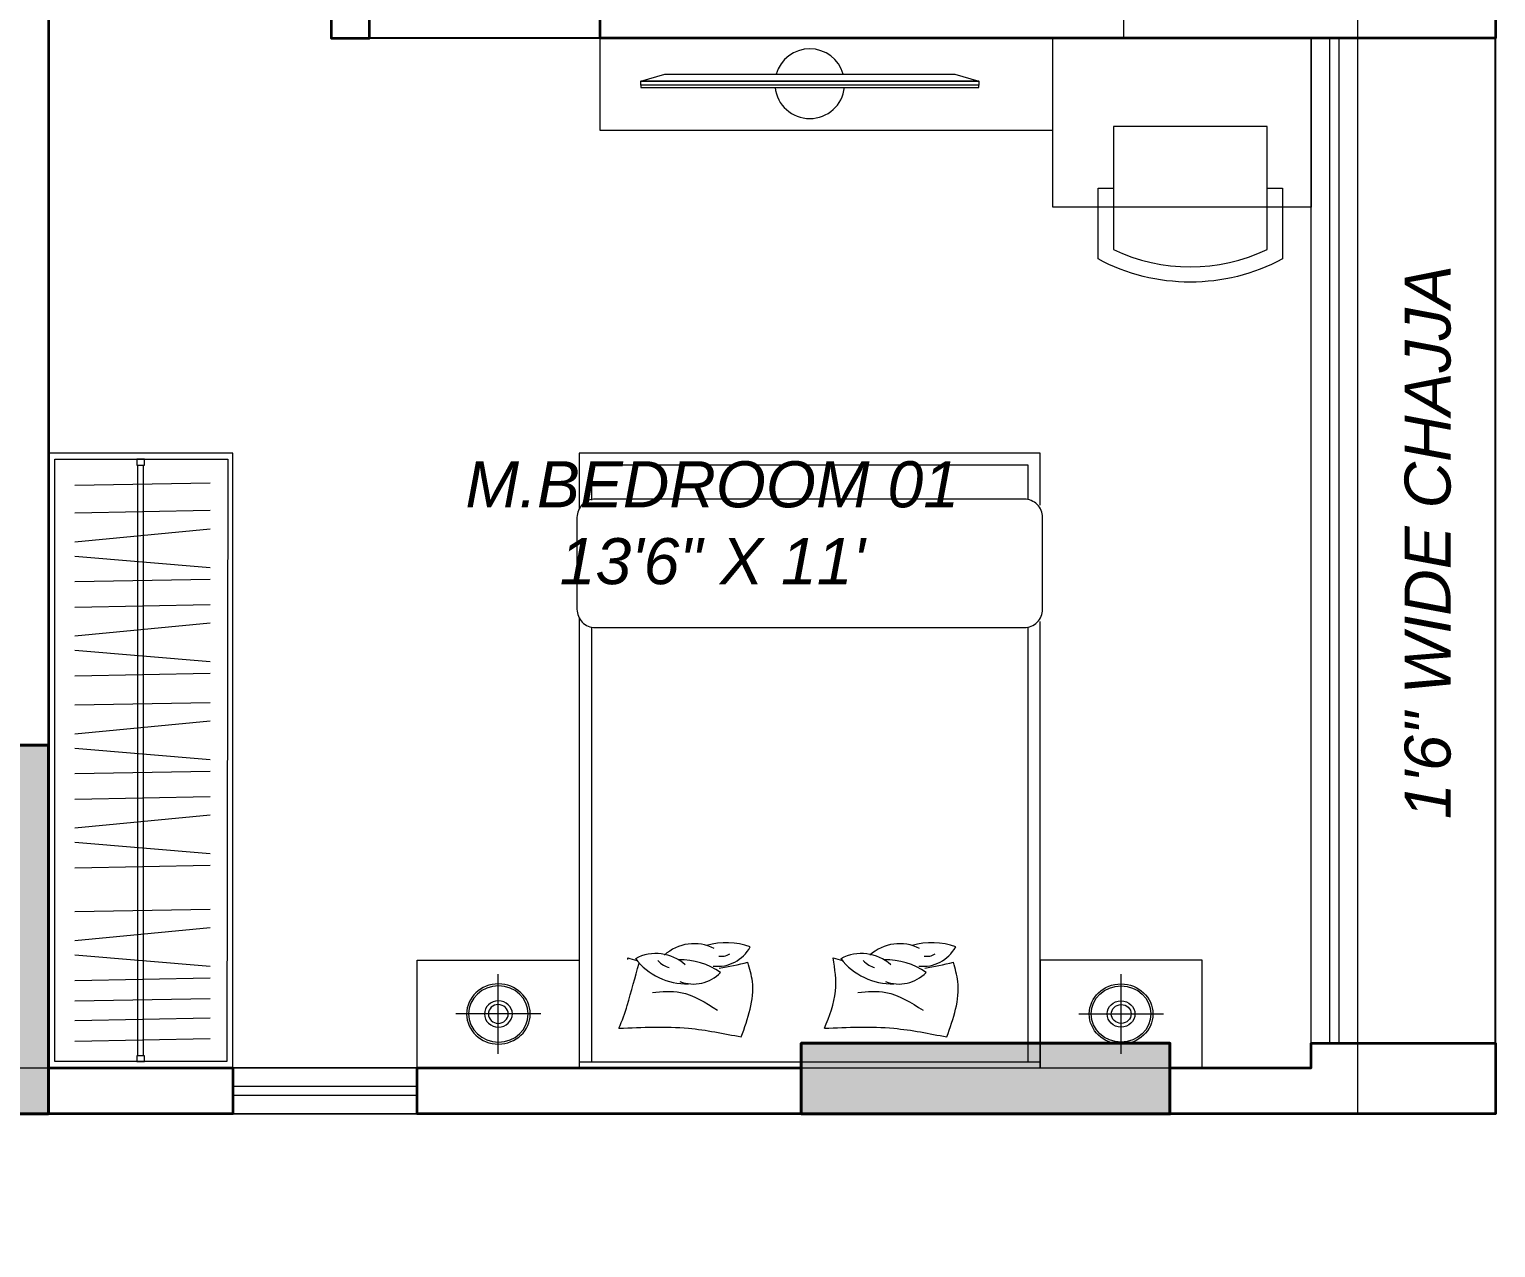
# Model space of a CAD drawing. Header units: millimetres. Extents: x 0 to 125073, y 0 to 71249.
# Drawn here: x 103152 to 107924, y 49299 to 53263 of the extents above; entities that cross this region are included whole.
import ezdxf
from ezdxf.lldxf.tags import DXFTag

# ---------------------------------------------------------------- set-up
doc = ezdxf.new("R2010")
doc.units = ezdxf.units.MM
for name, color, linetype, lineweight, true_color in [('DA_BUILDING LINE', 7, 'Continuous', 9, 0xc2db0000), ('DA_FURNITURE', 102, 'Continuous', 5, 0xc2666666), ('DA_FURNITURE HIDDEN', 102, 'Continuous', 5, 0xc2666666)]:
    doc.layers.add(name, color=color, linetype=linetype, lineweight=lineweight, true_color=true_color)
for name, color, linetype, lineweight in [('DA_CARPET AREA RERA', 30, 'Continuous', 9), ('DA_COLUMN', 40, 'Continuous', 40), ('DA_TEXT IN SQ.FT', 193, 'Continuous', 9), ('DA_WALL', 7, 'Continuous', 35), ('DA_WINDOW', 4, 'Continuous', 9)]:
    doc.layers.add(name, color=color, linetype=linetype, lineweight=lineweight)
for name, color, linetype in [('DA_CHAJJA', 44, 'Continuous'), ('DA_COLUMN HATCH', 251, 'Continuous'), ('DA_DOOR', 35, 'Continuous')]:
    doc.layers.add(name, color=color, linetype=linetype)
doc.styles.get("Standard").update_dxf_attribs({"font": 'arial.ttf'})
tags = doc.linetypes.add('( Hidden )', pattern=[0.375, 0.25, -0.125]).pattern_tags.tags
tags[6:7] = [DXFTag(74, 4), DXFTag(75, 0), DXFTag(340, '0'), DXFTag(46, 1.0), DXFTag(50, 0.0), DXFTag(44, 0.0), DXFTag(45, 0.0)]
tags[4:5] = [DXFTag(74, 4), DXFTag(75, 0), DXFTag(340, '0'), DXFTag(46, 1.0), DXFTag(50, 0.0), DXFTag(44, 0.0), DXFTag(45, 0.0)]

# ---------------------------------------------------------------- blocks, each defined once
blk = doc.blocks.new('GSHGJSDFGJ')
at = {"layer": 'DA_BUILDING LINE', "linetype": '( Hidden )', "ltscale": 500}
blk.add_lwpolyline([(-3283.6, 99801.5), (676.4, 99801.5), (676.4, 97466.5), (1941.4, 97466.5), (1941.4, 98841.5), (6431.4, 98841.5), (6431.4, 95191.5), (5821.4, 95191.5), (5821.4, 93711.5), (6431.4, 93711.5), (6431.4, 90061.5), (-533.6, 90061.5), (-533.6, 91111.5), (-1283.6, 91111.5), (-2523.6, 91111.5), (-2523.6, 89661.5), (-5998.6, 89661.5)], dxfattribs=at)
blk = doc.blocks.new('GGT')
at = {"layer": 'DA_FURNITURE', "ltscale": 8}
for p, q in [((4090.01, 973.3668), (4088.01, 973.3668)), ((4088.01, 973.3668), (4088.01, 972.7668)), ((4090.01, 972.7668), (4090.01, 973.3668)), ((4088.03, 972.7868), (4088.03, 973.35)), ((4088.03, 973.35), (4089.99, 973.3468)), ((4089.99, 973.3468), (4089.99, 972.7868)), ((4088.1146, 972.8519), (4088.1063, 973.2934)), ((4088.2043, 972.8519), (4088.196, 973.2934)), ((4088.2982, 972.8519), (4088.2562, 973.2934)), ((4088.3448, 972.8519), (4088.382, 973.2934)), ((4088.428, 972.8519), (4088.4197, 973.2934)), ((4088.5107, 972.8519), (4088.5024, 973.2934)), ((4088.6045, 972.8519), (4088.5625, 973.2934)), ((4088.6511, 972.8519), (4088.6883, 973.2934)), ((4088.7343, 972.8519), (4088.726, 973.2934)), ((4088.8293, 972.8519), (4088.821, 973.2934)), ((4088.9232, 972.8519), (4088.8812, 973.2934)), ((4088.9698, 972.8519), (4089.0069, 973.2934)), ((4089.053, 972.8519), (4089.0447, 973.2934)), ((4089.1357, 972.8519), (4089.1274, 973.2934)), ((4089.2295, 972.8519), (4089.1875, 973.2934)), ((4089.2761, 972.8519), (4089.3133, 973.2934)), ((4089.3593, 972.8519), (4089.351, 973.2934)), ((4089.5019, 972.8519), (4089.4936, 973.2934)), ((4089.5958, 972.8519), (4089.5537, 973.2934)), ((4089.6423, 972.8519), (4089.6795, 973.2934)), ((4089.7256, 972.8519), (4089.7173, 973.2934)), ((4089.7924, 972.8519), (4089.7841, 973.2934)), ((4089.8563, 972.8519), (4089.848, 973.2934)), ((4089.9231, 972.8519), (4089.9148, 973.2934)), ((4088.0487, 973.079), (4088.03, 973.079)), ((4088.03, 973.079), (4088.03, 973.054)), ((4088.0487, 973.054), (4088.0487, 973.079)), ((4089.9712, 973.0762), (4088.0487, 973.0762)), ((4089.99, 973.0793), (4089.9712, 973.0793)), ((4089.9712, 973.0793), (4089.9712, 973.0543)), ((4089.99, 973.0543), (4089.99, 973.0793)), ((4088.03, 973.054), (4088.0487, 973.054)), ((4089.9712, 973.0574), (4088.0487, 973.0574)), ((4089.9712, 973.0543), (4089.99, 973.0543)), ((4089.99, 972.7868), (4088.03, 972.7868)), ((4088.01, 972.7668), (4090.01, 972.7668))]:
    blk.add_line(p, q, dxfattribs=at)
blk = doc.blocks.new('r6u57i')
at = {"layer": 'DA_FURNITURE'}
for p, q in [((5206.7514, -661.3312), (5205.2886, -661.3312)), ((5205.2886, -661.3312), (5205.2886, -662.8312)), ((5205.3084, -661.3312), (5205.3084, -662.8312)), ((5206.7225, -661.3707), (5205.3084, -661.3707)), ((5205.3084, -662.7917), (5206.7214, -662.7917)), ((5205.2886, -662.8312), (5206.7402, -662.8312))]:
    blk.add_line(p, q, dxfattribs=at)
blk.add_lwpolyline([(5206.7804, -662.8388), (5207.0795, -662.8388, 0.414214), (5207.1387, -662.7796), (5207.1387, -661.3828, 0.414214), (5207.0795, -661.3236), (5206.7804, -661.3236, 0.414214), (5206.7212, -661.3828), (5206.7212, -662.7796, 0.414214)], format="xyb", close=True, dxfattribs=at)
for points in [[(5207.1197, -662.8312), (5207.2886, -662.8312), (5207.2886, -661.3312), (5207.1085, -661.3312)], [(5207.1386, -662.7917), (5207.2492, -662.7917), (5207.2492, -661.3707), (5207.1351, -661.3707)]]:
    blk.add_lwpolyline(points, dxfattribs=at)
for centre, radius, start, end in [((5205.7706, -661.6792), 0.2086, 127.4996, 181.9562), ((5205.5177, -661.5806), 0.1425, 318.0376, 27.9659), ((5205.5499, -661.7044), 0.1425, 332.6513, 42.5796), ((5205.6824, -661.7027), 0.1214, 158.8001, 226.6357), ((5205.4134, -661.6618), 0.2262, 325.17, 1.8099), ((5205.4694, -661.8094), 0.2262, 339.7837, 16.4236), ((5205.7401, -661.7811), 0.1214, 173.4138, 241.2494), ((5205.7706, -662.3479), 0.2086, 127.4996, 181.9562), ((5205.5177, -662.2493), 0.1425, 318.0376, 27.9659), ((5205.5499, -662.3732), 0.1425, 332.6513, 42.5796), ((5205.6824, -662.3714), 0.1214, 158.8001, 226.6357), ((5205.4134, -662.3305), 0.2262, 325.17, 1.8099), ((5205.4694, -662.4781), 0.2262, 339.7837, 16.4236), ((5205.7401, -662.4498), 0.1214, 173.4138, 241.2494)]:
    blk.add_arc(centre, radius, start, end, dxfattribs=at)
for points in [[(5205.417, -661.4603), (5205.417, -661.6863), (5205.3888, -661.8584)], [(5205.5339, -661.569), (5205.5339, -661.6604), (5205.4755, -661.781)], [(5205.3888, -661.8584), (5205.5692, -661.8944), (5205.6319, -661.8797)], [(5205.417, -662.129), (5205.417, -662.3551), (5205.3888, -662.5272)], [(5205.417, -662.129), (5205.5381, -662.165), (5205.6462, -662.1573)], [(5205.5339, -662.2377), (5205.5339, -662.3291), (5205.4755, -662.4498)], [(5205.3888, -662.5272), (5205.5692, -662.5631), (5205.6319, -662.5485)]]:
    blk.add_spline(points, degree=3, dxfattribs=at)
for points, knots in [([(5205.417, -661.4603), (5205.4417, -661.4702), (5205.4665, -661.4802), (5205.4916, -661.4872), (5205.4916, -661.4872), (5205.4916, -661.4872), (5205.4916, -661.4872), (5205.5374, -661.5001), (5205.5833, -661.513), (5205.6291, -661.5259)], [0, 0, 0, 0, 3.967367, 3.967367, 3.967367, 3.968693, 3.968693, 3.968693, 11.226423, 11.226423, 11.226423, 11.226423]), ([(5205.6371, -661.5868), (5205.6318, -661.5926), (5205.622, -661.6035), (5205.617, -661.6172), (5205.6147, -661.6235)], [0, 0, 0, 0, 41.531136, 77.340273, 77.340273, 77.340273, 77.340273]), ([(5205.6517, -661.7848), (5205.6513, -661.7909), (5205.6506, -661.8035), (5205.656, -661.8149), (5205.6588, -661.8208)], [0, 0, 0, 0, 31.960762, 66.266463, 66.266463, 66.266463, 66.266463]), ([(5205.6371, -662.2555), (5205.6318, -662.2613), (5205.622, -662.2722), (5205.617, -662.2859), (5205.6147, -662.2923)], [0, 0, 0, 0, 41.531136, 77.340273, 77.340273, 77.340273, 77.340273]), ([(5205.6517, -662.4536), (5205.6513, -662.4597), (5205.6506, -662.4722), (5205.656, -662.4836), (5205.6588, -662.4896)], [0, 0, 0, 0, 31.960762, 66.266463, 66.266463, 66.266463, 66.266463])]:
    blk.add_open_spline(points, degree=3, knots=knots, dxfattribs=at)
for points in [[(5205.6462, -661.4886), (5205.6433, -661.4986), (5205.6403, -661.5086), (5205.6374, -661.5187)], [(5205.6412, -661.4893), (5205.6429, -661.4891), (5205.6445, -661.4888), (5205.6462, -661.4886)], [(5205.6126, -661.7864), (5205.6176, -661.8175), (5205.6246, -661.8486), (5205.6319, -661.8797)], [(5205.6462, -662.1573), (5205.6433, -662.1673), (5205.6403, -662.1774), (5205.6374, -662.1874)], [(5205.6126, -662.4552), (5205.6176, -662.4862), (5205.6246, -662.5174), (5205.6319, -662.5485)]]:
    blk.add_open_spline(points, degree=3, dxfattribs=at)
blk = doc.blocks.new('A$C3A1814D5')
at = {"layer": 'DA_FURNITURE'}
for p, q in [((12.8, 12.82), (1.13, 1.18)), ((12.43, 1.53), (1.51, 12.47))]:
    blk.add_line(p, q, dxfattribs=at)
at = {"layer": 'DA_FURNITURE', "extrusion": (0, 0, -1)}
for centre, major_axis in [((6.99, 7.02), (4.37, 4.37)), ((6.97, 7), (1.37, 1.36))]:
    blk.add_ellipse(centre, major_axis=major_axis, ratio=0.943982, dxfattribs=at)
for major_axis in [(-4.1, -4.09), (-1.91, -1.91)]:
    blk.add_ellipse((6.99, 7.02), major_axis=major_axis, ratio=0.943982, start_param=3.141593, end_param=9.424778, dxfattribs=at)
blk = doc.blocks.new('hrbfuy')
at = {"layer": 'DA_FURNITURE'}
blk.add_lwpolyline([(5940.5879, 1856.1167), (5940.5879, 1856.1167), (5940.5879, 1856.1167), (5940.5879, 1856.1167), (5940.2379, 1856.1167), (5940.2379, 1855.5892), (5940.5879, 1855.5892)], close=True, dxfattribs=at)
at = {"layer": 'DA_FURNITURE', "extrusion": (0, 0, -1), "xscale": 0.0167595958194902, "yscale": 0.0167595958194902, "zscale": -0.0167595958194902, "rotation": 45.04514721320155}
blk.add_blockref('A$C3A1814D5', (-5940.4124, 1855.6874), dxfattribs=at)
blk = doc.blocks.new('nftujfuk')
at = {"layer": 'DA_FURNITURE', "ltscale": 5, "elevation": 0}
for points in [[(3568.3786, 921.4537), (3568.3704, 921.4537), (3568.3704, 920.0761), (3568.3786, 920.0761)], [(3568.3786, 921.4537), (3568.3949, 921.4537), (3568.3949, 920.0761), (3568.3786, 920.0761)], [(3568.4245, 921.356), (3568.4245, 920.1738), (3568.3949, 920.0761), (3568.3949, 921.4537)]]:
    blk.add_lwpolyline(points, close=True, dxfattribs=at)
at = {"layer": 'DA_FURNITURE'}
for start, end in [(95.93115, 264.06885), (286.08621, 73.91379)]:
    blk.add_arc((3568.3851, 920.7649), 0.1421, start, end, dxfattribs=at)
blk = doc.blocks.new('JHFDGWUY')
at = {"layer": 'DA_FURNITURE HIDDEN', "linetype": 'Continuous'}
blk.add_line((5961.6871, 1441.0542), (5961.6871, 1441.3542), dxfattribs=at)
for points in [[(5962.5279, 1441.3542), (5962.5279, 1440.8042), (5961.6871, 1440.8042), (5961.6871, 1441.0542), (5960.2129, 1441.0542), (5960.2129, 1441.3543)], [(5962.3838, 1440.8668), (5962.3838, 1441.0668), (5961.8838, 1441.0668), (5961.8838, 1440.8668)]]:
    blk.add_lwpolyline(points, dxfattribs=at)
blk.add_lwpolyline([(5961.8338, 1440.8668), (5961.8838, 1440.8668), (5961.8838, 1440.6668, 0.224783), (5962.3838, 1440.6668), (5962.3838, 1440.8668), (5962.4338, 1440.8668), (5962.4338, 1440.636, -0.251481), (5961.8338, 1440.636)], format="xyb", close=True, dxfattribs=at)
at = {"layer": 'DA_FURNITURE HIDDEN', "xscale": 0.7985297558340498, "yscale": 0.7985297558340498, "zscale": 0.7985297558340498, "rotation": 90}
blk.add_blockref('nftujfuk', (6696.1536, -1408.2555), dxfattribs=at)
at = {"layer": 'DA_FURNITURE HIDDEN'}
for name, p, rotation in [('GGT', (4985.6511, 5528.0142), 270), ('r6u57i', (5298.8143, -3767.2844), 90)]:
    blk.add_blockref(name, p, dxfattribs=dict(at, rotation=rotation))
at = {"layer": 'DA_FURNITURE HIDDEN', "color": 1, "xscale": -1, "rotation": 270}
blk.add_blockref('hrbfuy', (4104.0288, -4502.2337), dxfattribs=at)
at = {"layer": 'DA_FURNITURE HIDDEN', "color": 1, "rotation": 90}
blk.add_blockref('hrbfuy', (7817.7621, -4502.2337), dxfattribs=at)
blk = doc.blocks.new('11TH 3')
at = {"layer": 'DA_CARPET AREA RERA'}
blk.add_lwpolyline([(6379.4612, 1432.062), (6381.7262, 1432.062), (6381.7262, 1431.912), (6384.0512, 1431.9119), (6384.0513, 1431.012), (6388.3912, 1431.012), (6388.3912, 1434.362), (6387.7812, 1434.362), (6387.7812, 1436.142), (6388.3912, 1436.142), (6388.3912, 1439.492), (6384.2812, 1439.492), (6384.2812, 1438.117), (6382.7862, 1438.117), (6382.7862, 1435.562), (6377.3212, 1435.562)], dxfattribs=at)
at = {"layer": 'DA_CHAJJA'}
blk.add_lwpolyline([(6388.9912, 1431.0918), (6388.9912, 1434.362)], dxfattribs=at)
at = {"layer": 'DA_DOOR', "ltscale": 300}
blk.add_line((6386.0762, 1434.362), (6385.3262, 1434.362), dxfattribs=at)
at = {"layer": 'DA_WALL'}
for points in [[(6386.7312, 1436.142), (6385.2012, 1436.142), (6385.2012, 1434.362), (6385.3262, 1434.362), (6385.3262, 1436.017), (6386.7312, 1436.017)], [(6387.7812, 1434.8245), (6387.9312, 1434.8245), (6387.9312, 1434.512), (6388.8412, 1434.512), (6388.8412, 1434.512), (6388.9912, 1434.512), (6388.9912, 1434.362), (6388.9812, 1434.362), (6386.0762, 1434.362), (6386.0762, 1434.487), (6387.7812, 1434.487)], [(6384.1558, 1432.062), (6384.1562, 1432.062), (6384.1562, 1434.362), (6382.6262, 1434.362), (6382.6262, 1434.487), (6384.2812, 1434.487), (6384.2812, 1432.062)], [(6387.9312, 1431.012), (6388.3912, 1431.012), (6388.3912, 1431.092), (6388.9912, 1431.092), (6388.9912, 1430.862), (6387.9312, 1430.862)], [(6384.2812, 1431.012), (6384.8812, 1431.012), (6384.8812, 1430.862), (6384.2812, 1430.862)], [(6386.7312, 1430.862), (6385.4812, 1430.862), (6385.4812, 1431.012), (6386.7312, 1431.012)]]:
    blk.add_lwpolyline(points, close=True, dxfattribs=at)
at = {"layer": 'DA_WINDOW'}
for points in [[(6388.5412, 1434.362), (6388.5412, 1431.092), (6388.3912, 1431.092), (6388.3912, 1434.362)], [(6388.4812, 1434.362), (6388.4812, 1431.092), (6388.4512, 1431.092), (6388.4512, 1434.362)], [(6384.8812, 1430.862), (6385.4812, 1430.862), (6385.4812, 1431.012), (6384.8812, 1431.012)], [(6384.8812, 1430.952), (6385.4812, 1430.952), (6385.4812, 1430.922), (6384.8812, 1430.922)]]:
    blk.add_lwpolyline(points, close=True, dxfattribs=at)
blk = doc.blocks.new('SDFHSDFGN')
at = {"layer": 'DA_COLUMN HATCH', "true_color": 0x636466}
h = blk.add_hatch(color=251, dxfattribs=at)
h.dxf.hatch_style = 1
h.paths.add_polyline_path([(-37688.6, 97346.5), (-37688.6, 97576.5), (-38888.6, 97576.5), (-38888.6, 97346.5)])
h.paths.add_polyline_path([(-31373.6, 96376.5), (-31143.6, 96376.5), (-31143.6, 97576.5), (-31373.6, 97576.5)])
h.paths.add_polyline_path([(-27778.6, 97036.5), (-27548.6, 97036.5), (-27548.6, 98236.5), (-27778.6, 98236.5)])
h.paths.add_polyline_path([(-24578.6, 97336.5), (-24348.6, 97336.5), (-24348.6, 98236.5), (-24578.6, 98236.5)])
h.paths.add_polyline_path([(-19333.6, 98536.5), (-19333.6, 97336.5), (-19103.6, 97336.5), (-19103.6, 98536.5)])
h.paths.add_polyline_path([(-13063.6, 97336.5), (-12833.6, 97336.5), (-12833.6, 98536.5), (-13063.6, 98536.5)])
h.paths.add_polyline_path([(-11543.6, 97636.5), (-11313.6, 97636.5), (-11313.6, 98536.5), (-11543.6, 98536.5)])
h.paths.add_polyline_path([(-8908.6, 94991.5), (-7708.6, 94991.5), (-7708.6, 94761.5), (-8908.6, 94761.5)])
h.paths.add_polyline_path([(-13063.6, 91111.5), (-12833.6, 91111.5), (-12833.6, 92311.5), (-13063.6, 92311.5)])
h.paths.add_polyline_path([(-19333.6, 91111.5), (-19103.6, 91111.5), (-19103.6, 92311.5), (-19333.6, 92311.5)])
h.paths.add_polyline_path([(-5998.6, 91111.5), (-5258.6, 91111.5), (-5258.6, 91341.5), (-5998.6, 91341.5)])
h.paths.add_polyline_path([(-1283.6, 91111.5), (-383.6, 91111.5), (-383.6, 91341.5), (-1283.6, 91341.5)])
h.paths.add_polyline_path([(2171.4, 90061.5), (2171.4, 91261.5), (1941.4, 91261.5), (1941.4, 90061.5)])
h.paths.add_polyline_path([(4621.4, 90061.5), (5821.4, 90061.5), (5821.4, 90291.5), (4621.4, 90291.5)])
h.paths.add_polyline_path([(4621.4, 95111.5), (5821.4, 95111.5), (5821.4, 95341.5), (4621.4, 95341.5)])
h.paths.add_polyline_path([(4621.4, 98611.5), (5821.4, 98611.5), (5821.4, 98841.5), (4621.4, 98841.5)])
h.paths.add_polyline_path([(-39638.6, 89246.5), (-38138.6, 89246.5), (-38138.6, 89476.5), (-39638.6, 89476.5)])
h.paths.add_polyline_path([(-31143.6, 92421.5), (-31143.6, 92651.5), (-32343.6, 92651.5), (-32343.6, 92421.5)])
h.paths.add_polyline_path([(-31513.6, 86346.5), (-29713.6, 86346.5), (-29713.6, 86576.5), (-31513.6, 86576.5)])
h.paths.add_polyline_path([(-31513.6, 82896.5), (-29713.6, 82896.5), (-29713.6, 83126.5), (-31513.6, 83126.5)])
h.paths.add_polyline_path([(-31518.6, 78051.5), (-30518.6, 78051.5), (-30518.6, 78281.5), (-31518.6, 78281.5)])
h.paths.add_polyline_path([(-32143.6, 76821.5), (-31143.6, 76821.5), (-31143.6, 77051.5), (-32143.6, 77051.5)])
h.paths.add_polyline_path([(-31893.6, 71896.5), (-31893.6, 72126.5), (-33093.6, 72126.5), (-33093.6, 71896.5)])
h.paths.add_polyline_path([(-37688.6, 71896.5), (-37688.6, 72126.5), (-38888.6, 72126.5), (-38888.6, 71896.5)])
h.paths.add_polyline_path([(-38438.6, 76796.5), (-38438.6, 77026.5), (-39638.6, 77026.5), (-39638.6, 76796.5)])
h.paths.add_polyline_path([(-38138.6, 79996.5), (-38138.6, 80226.5), (-39638.6, 80226.5), (-39638.6, 79996.5)])
h.paths.add_polyline_path([(-38438.6, 92446.5), (-38438.6, 92676.5), (-39638.6, 92676.5), (-39638.6, 92446.5)])
h.paths.add_polyline_path([(-31518.6, 91422), (-31288.6, 91422), (-31288.6, 89927), (-31518.6, 89927)])
h.paths.add_polyline_path([(-20908.6, 91111.5), (-20678.6, 91111.5), (-20678.6, 89881.5), (-20908.6, 89881.5)])
h.paths.add_polyline_path([(-11313.6, 92011.5), (-11313.6, 91111.5), (-11543.6, 91111.5), (-11543.6, 92011.5)])
h.paths.add_polyline_path([(1941.4, 97316.5), (2171.4, 97316.5), (2171.4, 98841.5), (1941.4, 98841.5)])
at = {"layer": 'DA_COLUMN'}
for points in [[(2171.4, 90061.5), (2171.4, 91261.5), (1941.4, 91261.5), (1941.4, 90061.5)], [(4621.4, 90061.5), (5821.4, 90061.5), (5821.4, 90291.5), (4621.4, 90291.5)]]:
    blk.add_lwpolyline(points, close=True, dxfattribs=at)
blk = doc.blocks.new('A$Cfed68cb1')
at = {"layer": 'DA_TEXT IN SQ.FT', "insert": (-0.2967, -4.437), "char_height": 0.15, "attachment_point": 3, "rotation": 90}
blk.add_mtext_dynamic_manual_height_columns('\\pxqc;{\\fArial|b0|i1|c0|p34;1\'6" WIDE CHAJJA}', width=4.965248, gutter_width=12.5, heights=[-0.1551], dxfattribs=at)
at = {"layer": 'DA_TEXT IN SQ.FT', "insert": (-1.3998, -6.6565), "char_height": 0.15, "attachment_point": 3}
blk.add_mtext_dynamic_manual_height_columns('\\pxqc;{\\fArial|b0|i1|c0|p34;M.BEDROOM 01\\P13\'6" X 11\'}', width=2.300046, gutter_width=12.5, heights=[-0.4057], dxfattribs=at)

msp = doc.modelspace()

# ---------------------------------------------------------------- block references
at = {"color": 1, "xscale": 1000, "yscale": 1000, "zscale": 1000}
msp.add_blockref('A$Cfed68cb1', (107924.22813, 58513.9767), dxfattribs=at)
msp.add_blockref('SDFHSDFGN', (101042.82231, -40327.54866))
at = {"layer": 'DA_BUILDING LINE'}
msp.add_blockref('GSHGJSDFGJ', (101042.82231, -40327.54866), dxfattribs=at)
at = {"layer": 'DA_WALL', "xscale": 1000, "yscale": 1000, "zscale": 1000}
for name, p in [('11TH 3', (-6281067.01421, -1381128.00515)), ('JHFDGWUY', (-5855203.69012, -1388120.23827))]:
    msp.add_blockref(name, p, dxfattribs=at)

doc.saveas('drawing.dxf')
